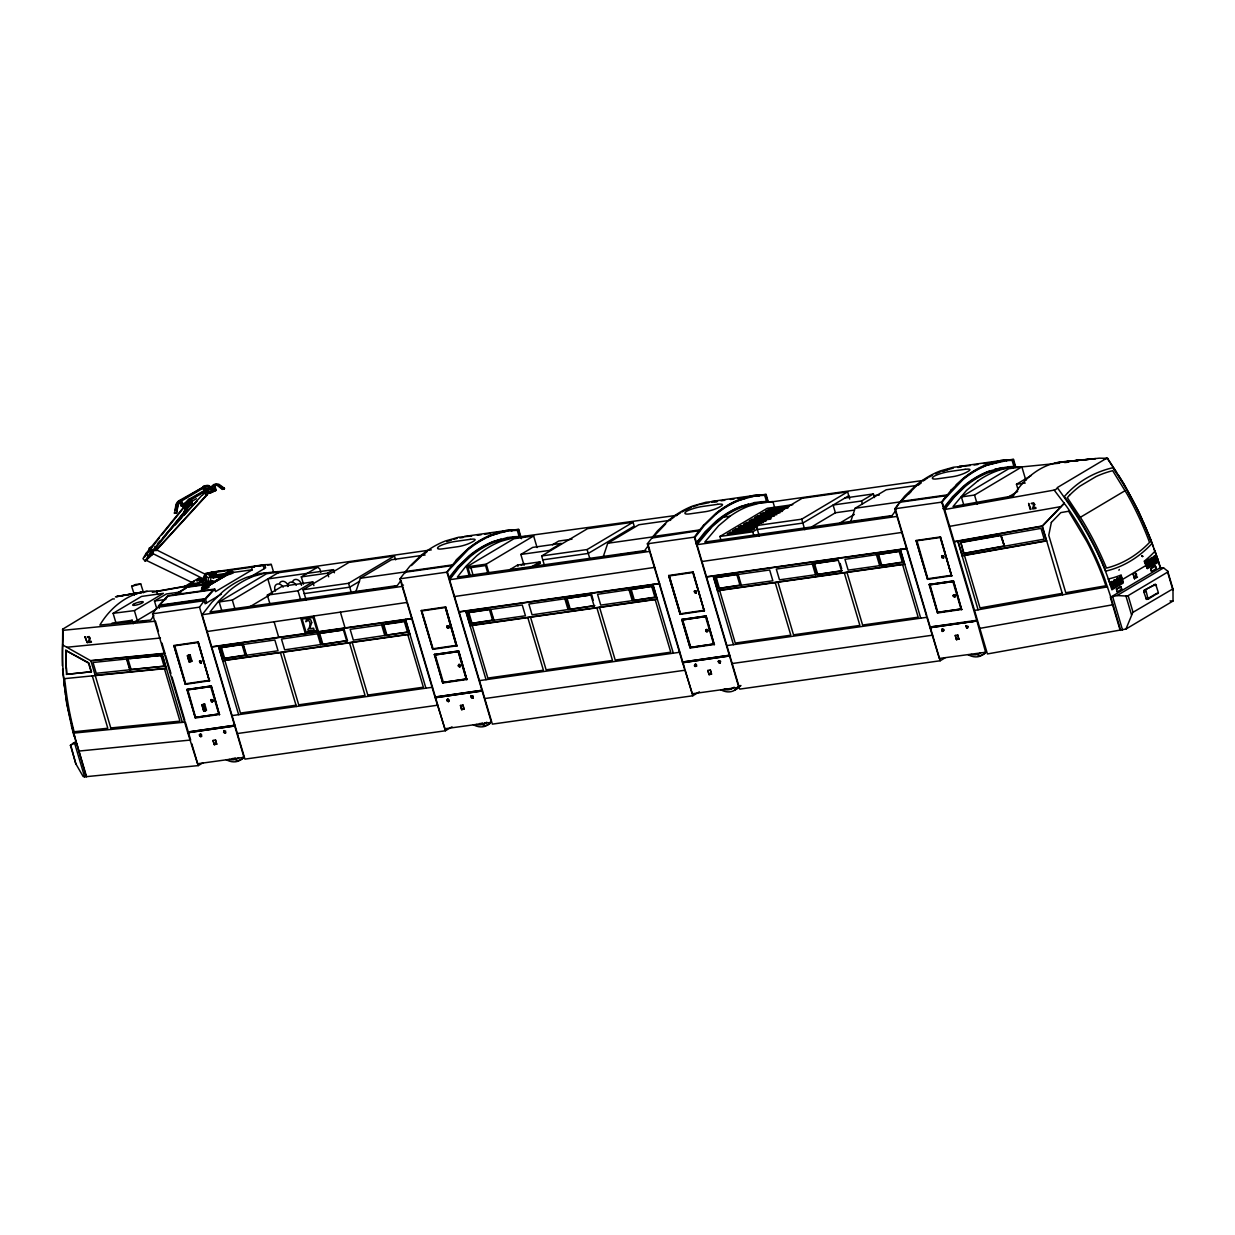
<?xml version="1.0" encoding="UTF-8"?>
<svg xmlns="http://www.w3.org/2000/svg" width="1235" height="1235" viewBox="0 0 1235 1235"><rect width="100%" height="100%" fill="white"/><g stroke="black" fill="none" stroke-linecap="round" stroke-linejoin="round"><path stroke-width="1.5" d="M1125.965 629.032L1173.034 601.028L1172.988 588.817L1132.804 612.421L1125.965 629.032L987.429 653.948L944.651 509.53L954.284 497.118L965.106 486.605A205.01 122.142 81.9 0 1 989.312 472.202L1002.172 468.621L1013.549 467.617M941.78 556.29L943.571 558.004M941.857 629.711C942.336 633.74 945.701 629.109 942.043 629.186M114.361 598.944L112.709 598.913L62.723 629.155L62.337 665.68M158.451 631.286L155.471 621.19L63.325 630.298L62.491 648.236A267.13 186.423 62.4 0 0 63.51 676.271L64.452 685.78A266.621 186.068 62.4 0 0 71.198 724.204L86.172 776.676M134.445 595.069L131.636 586.255L135.711 584.464L140.759 583.954L143.569 592.769M140.759 583.954L131.636 586.255M1119.311 569.443L1118.91 570.277M186.408 502.182L182.363 504.158L180.989 501.317A11.609 6.916 81.9 0 0 178.102 505.439L176.528 513.081L174.614 513.359L175.91 504.744A12.412 7.395 81.9 0 1 178.828 500.823L205.242 485.973A12.412 7.395 81.9 0 1 209.255 485.772L214.519 490.48M175.231 510.302L175.864 507.245M176.528 513.081L177.825 504.467A12.412 7.395 81.9 0 1 180.742 500.561L178.828 500.823M207.465 492.472L210.351 492.95L215.739 490.573L214.365 485.911L191.687 499.403L192.614 504.328L190.792 499.928A11.609 6.916 81.9 0 0 187.89 504.05L186.315 511.707L184.401 511.969L185.713 503.355M184.401 511.969L185.976 504.328L146.023 553.481L142.998 558.668L145.174 561.091L152.399 554.391M186.315 511.707L187.627 503.093A12.412 7.395 81.9 0 1 190.545 499.172L188.631 499.449A12.412 7.395 81.9 0 0 185.713 503.355M212.76 490.017L207.65 486.991A11.609 6.916 81.9 0 0 203.543 487.038M222.393 489.369L224.461 488.35L222.393 489.369L217.437 485.602A11.609 6.916 81.9 0 0 213.331 485.648M148.339 552.524L149.342 548.124L152.121 546.472M156.351 548.587L153.572 550.239L152.584 554.654L149.759 553.234M203.729 578.597L204.377 575.664L207.171 574.013L211.401 576.127L210.413 580.543M205.504 581.129L206.507 576.73M207.959 580.728L208.622 577.779L211.401 576.127M211.17 699.844L212.297 701.943M201.537 736.214L200.41 734.115M223.828 731.012L225.249 733.111M225.619 732.803L224.183 730.703M448.938 701.202L447.811 699.118M471.23 696.015L471.77 697.852L473.144 697.868M473.02 697.806L472.727 696.216L471.322 695.784M696.339 666.205C695.861 660.91 692.202 668.351 696.648 666.035C696.679 661.281 692.14 666.854 696.478 666.267M718.631 661.003L720.051 663.102M941.95 629.418C940.993 634.589 946.905 628.121 941.826 629.356M966.032 626.006L967.468 628.106M191.965 582.318L191.687 582.719M425.118 554.994L391.449 559.764L360.358 578.258L355.726 592.074L359.478 591.534M603.128 557.062L607.759 543.261L638.85 524.751L670.651 520.259M850.545 522.065L855.16 508.249L886.251 489.755L916.185 485.525M1113.677 580.203L1115.02 579.771L1116.888 585.313L1115.606 586.579L1113.569 580.62L1115.637 586.563M1145.077 561.508L1147.284 567.838L1144.999 562.002L1146.42 561.076L1148.21 567.282L1146.126 560.891M1155.173 555.518L1154.015 556.553L1155.651 562.141L1157.38 561.524L1155.497 555.75L1157.21 561.925M1122.63 582.38L1121.673 582.966M1154.123 556.136L1156.099 562.496M1154.092 563.592L1152.409 557.433L1154.37 563.175L1153.274 564.271L1151.066 558.56L1152.193 557.309M1119.697 576.621L1121.04 576.174L1122.924 581.716M1113.846 587.69L1112.04 581.623L1113.846 587.69L1112.627 588.354L1110.558 582.565L1112.627 588.354M1119.867 584.093C1114.788 568.594 1122.322 587.304 1118.663 584.742M144.387 557.263L159.439 537.75M145.174 561.091L148.215 555.904L191.595 502.83M145.545 560.86L190.236 504.899M1110.651 581.994L1111.778 581.392M1116.687 578.412L1117.768 577.795M1148.102 559.717C1151.962 557.17 1151.051 568.085 1150.063 566.078M62.584 669.463L66.752 704.043L76.323 743.47M1151.113 557.927L1152.95 564.318M944.651 509.53L1054.181 490.094L1066.407 506.196A266.837 226.345 55 0 1 1104.445 578.011L1110.805 597.107L1160.205 567.714M1156.608 593.448L1146.45 599.392L1143.826 592.013L1144.197 590.284L1154.401 584.788M199.823 660.771L199.746 662.3L201.089 663.102M211.339 699.612C209.487 704.737 216.65 699.087 211.031 699.782M225.449 733.05L225.619 731.043L223.689 730.95M447.24 625.759C446.406 630.622 451.871 625.342 447.163 625.774M448.691 628.028C449.525 623.166 444.06 628.461 448.768 628.013M471.399 695.784L471.014 697.482L472.928 698.037M472.851 698.037L473.036 696.031L471.091 695.953M694.641 590.762L694.765 592.584L696.169 593.016M696.092 593.016L695.722 590.947L694.085 591.472L695.598 593.279L696.278 591.025L694.564 590.762M941.579 556.167C947.26 554.638 940.067 561.261 942.259 555.596M943.509 558.019L943.586 556.491L942.243 555.688M153.912 615.648L150.716 620.063L99.881 625.08C111.474 605.412 132.979 589.049 156.706 591.272L188.801 585.575M451.995 726.828L445.387 730.765L244.947 759.124L202.169 614.706L211.895 602.232L222.809 591.673A208.159 124.025 81.9 0 1 247.201 577.162L260.153 573.519L278.076 571.558M400.727 580.821L397.269 585.575L209.981 612.081L218.472 601.306L229.37 590.747A208.159 124.025 81.9 0 1 253.762 576.236L266.714 572.592M699.396 691.832L692.789 695.768L492.364 724.127L449.571 579.709L459.296 567.236L470.211 556.676A208.159 124.025 81.9 0 1 494.602 542.165L507.554 538.522L525.492 536.546M648.143 545.824L644.67 550.578L457.382 577.069L465.873 566.309L476.772 555.75A208.159 124.025 81.9 0 1 501.163 541.239L514.13 537.596L677.166 515.273M945.145 657.807L940.19 660.756L739.765 689.115L696.988 544.697L712.024 526.697L723.432 517.187A208.283 124.102 81.9 0 1 742.003 507.153L754.956 503.51L766.41 502.475M895.545 510.811L892.087 515.566L704.784 542.072L718.585 525.77L730.009 516.245A208.283 124.102 81.9 0 1 748.564 506.226L761.532 502.583L772.894 501.549L774.839 508.125M187.581 732.077L234.851 725.254L187.581 732.077L152.538 613.795L157.262 607.358L204.238 600.704L205.149 603.792L221.435 594.112M152.538 613.795L199.514 607.157L204.238 600.704M434.982 697.08L482.252 690.257L434.982 697.08L399.939 578.798L409.788 566.263L420.811 555.626A212.327 126.51 81.9 0 1 445.449 540.961L458.525 537.256L471.724 536.083M521.432 538.676L518.7 529.429L505.501 530.602L492.425 534.323A212.327 126.51 81.9 0 0 467.787 548.988L456.765 559.609L446.437 572.608L468.065 549.729A211.494 126.016 81.9 0 1 492.595 535.125L499.079 532.964M449.324 577.285L457.645 566.834L468.713 556.151A213.146 127.004 81.9 0 1 493.444 541.439L507.662 537.565M682.384 662.068L729.653 655.245L682.384 662.068L647.356 543.786L657.19 531.251L668.212 520.63A212.327 126.51 81.9 0 1 692.85 505.964L705.926 502.259L717.473 501.148M652.45 537.966L699.087 530.649L699.319 531.467M647.356 543.786L694.332 537.148L699.087 530.649M755.079 502.552L740.846 506.443A213.146 127.004 81.9 0 0 716.115 521.155L705.046 531.822L695.66 543.74L717.211 521A213.146 127.004 81.9 0 1 741.942 506.288L748.472 504.112M976.962 621.066L985.623 652.265L939.326 658.456L929.986 627.72L977.255 620.896L929.785 627.071L894.758 508.789L904.591 496.254L915.614 485.617A212.327 126.51 81.9 0 1 940.252 470.952L953.327 467.247L970.293 465.549M897.181 515.227L895.36 509.082L900.13 501.549L947.106 494.911L947.353 495.698M894.758 508.789L941.734 502.136L946.489 495.652L946.72 496.455M951.567 489.6L941.255 502.599L962.868 479.72A211.494 126.016 81.9 0 1 987.413 465.116L1000.427 461.411M1002.48 467.556L988.247 471.43A213.146 127.004 81.9 0 0 963.516 486.158L952.447 496.825L943.061 508.743L964.612 485.988A213.146 127.004 81.9 0 1 989.343 471.276M149.08 551.412L150.053 551.165M161.831 534.801L183.351 508.264M159.284 608.315L158.543 605.814L167.759 595.687L214.736 589.049L215.507 591.627L252.295 569.752L251.523 567.158L258.1 565.615M158.543 605.814L205.519 599.176L214.736 589.049M654.102 536.005L665.68 523.887M698.331 531.482L704.166 524.613M901.504 500.993L915.891 486.358A211.494 126.016 81.9 0 1 918.794 484.043M209.487 492.194L206.446 495.189L204.254 492.765L206.415 490.295L208.591 492.719L209.487 492.194L207.295 489.77M155.934 550.779L207.233 494.787M208.591 492.719L155.95 550.285L154.653 549.714A2.47 0.988 -63.4 0 0 153.341 551.721L153.063 552.832A2.47 0.988 -63.4 0 0 153.341 553.82L202.463 578.397M157.478 543.724L160.087 540.899M162.68 538.059L201.66 495.606M175.154 524.921L181.653 517.851M184.247 515.01L197.245 500.854M202.432 495.189L205.041 492.364L204.254 492.765M954.161 541.594L1042.278 525.956L1064.199 503.185M1042.355 526.218L1064.338 503.386M411.44 565.568L421.089 556.367M455.993 560.458L466.969 549.884A211.494 126.016 81.9 0 1 472.835 545.376M703.394 525.462L715.188 513.976A212.327 126.51 81.9 0 1 739.827 499.31L752.902 495.606L766.101 494.432L768.293 501.827M908.682 494.015L911.368 491.252M950.796 490.465L962.59 478.979A212.327 126.51 81.9 0 1 987.228 464.314L1000.304 460.593L1013.503 459.42L1015.695 466.815M146.579 559.671L152.847 553.62M1160.776 568.1L1150.727 539.355L1138.408 511.028L1123.865 483.811L1107.563 458.355L1099.366 458.17L1066.361 461.658C1043.946 461.828 1024.494 477.189 1013.441 495.822L953.034 506.551L966.418 490.511L977.734 481.033M956.152 484.907L961.772 479.875M76.153 741.386L70.318 745.431L75.69 742.312M201.073 663.195L201.66 661.327L199.36 661.188L200.502 663.272L201.506 661.837L199.761 660.771M201.675 736.276L200.873 736.708M224.214 730.611L223.612 732.479L225.526 733.034M458.957 664.43C455.9 667.61 463.295 667.162 459.235 664.538M447.533 699.01L446.931 700.893L448.583 701.526M706.374 629.433C703.394 633.076 710.912 631.564 706.343 629.526M718.492 660.941L720.638 661.327L720.036 663.195M954.779 597.03C957.866 593.14 949.777 595.054 954.516 597.107C957.279 593.819 950.394 594.807 954.809 596.937M965.909 625.944L967.87 626.84L966.866 628.275L965.739 626.176L968.039 626.33L967.437 628.198M1116.764 585.992L1114.757 579.586M1145.833 590.037L1148.102 599.16L1158.415 592.785L1155.728 584.356L1144.197 590.284M960.197 542.705L1041.012 528.364L1044.208 539.155L963.393 553.496L960.784 542.288L999.362 535.45M963.393 553.496L1004.395 545.916L1001.724 536.916M1004.395 545.916L1000.597 535.542M175.416 594.56L185.698 588.369M149.883 549.529L148.895 550.177L151.087 552.601L152.075 551.952M977.549 481.171C989.729 472.496 1004.395 466.923 1019.446 467.031M181.437 501.055L179.075 501.595A11.609 6.916 81.9 0 0 177.408 503.247M179.97 501.055L205.226 485.988M205.489 490.403L204.562 487.3L181.885 500.792L182.363 504.158M188.646 499.434L215.044 484.599A12.412 7.395 81.9 0 1 219.058 484.382L224.461 488.35M191.24 499.666L188.878 500.206A11.609 6.916 81.9 0 0 186.331 503.432M189.773 499.681L215.029 484.599M212.899 485.911L215.26 485.386A11.609 6.916 81.9 0 1 219.367 485.34L224.307 489.091M179.523 501.333L181.344 505.717M204.562 487.3L202.648 487.563L204.485 491.962M180.912 505.995L182.44 505.563M204.037 492.225L205.566 491.808M191.302 501.765L196.442 498.708M206.152 491.206L209.379 489.662L213.655 489.94L209.811 489.4M214.643 490.727L216.187 490.31L214.813 485.648M146.903 552.956L146.023 553.481L148.215 555.904L149.095 555.38M113.111 613.332L141.531 596.428L163.421 593.325L134.383 610.599L113.111 613.332L115.797 622.394M133.071 622.919L156.783 608.809L154.483 601.028L166.339 593.973L181.514 591.827M190.977 582.179L194.065 581.747M202.386 584.109L206.276 581.793L205.133 577.903L204.022 578.567L204.593 580.512L201.814 582.164L202.386 584.109L208.947 583.182L209.24 584.155L184.771 587.613L184.494 586.64L198.943 578.042L199.236 579.014M193.91 581.222L192.876 582.441M199.19 582.796L189.696 584.14L186.917 585.791L200.209 583.908M196.689 580.126L199.468 578.474L199.761 579.447L196.982 581.098L196.689 580.126L202.247 579.338M184.771 587.613L191.456 583.646M198.881 583.846L189.989 585.112L187.211 586.764L206.785 584.001M184.494 586.64L199.097 584.572L198.526 582.627L201.305 580.975L200.734 579.03L205.133 577.903M173.317 595.424L189.31 585.915M127.529 623.027L132.207 620.248L133.226 623.706M211.802 573.935L212.914 573.272L213.485 575.217L216.264 573.565L216.835 575.51L212.945 577.826L211.802 573.935L208.514 574.399L212.914 573.272M216.835 575.51L223.411 574.584L228.429 571.589L231.717 571.126L232.01 572.098L202.355 589.388L201.768 587.459L208.947 583.182M203.497 583.445L210.058 582.519L212.837 580.867L213.13 581.839L204.223 583.09M201.768 587.459L205.056 586.995L231.717 571.126M203.991 589.157L203.698 588.184L230.358 572.33M202.355 589.388L208.159 586.671A4.014 0.787 -16.5 0 1 207.789 587.937A4.014 0.787 -16.5 0 1 202.355 589.388A4.014 0.787 -16.5 0 1 202.741 588.138M208.128 585.946L214.581 582.117M220.494 578.597L217.314 580.496L217.02 579.524M223.674 576.699L226.87 574.8M203.698 588.184L232.01 572.098M249.377 577.486L265.618 567.822L264.691 564.704L216.094 571.573M219.182 601.924L266.528 573.75L279.666 571.898L232.319 600.071L219.182 601.924L221.713 610.461M173.873 645.519L185.373 684.344L173.873 645.519L198.233 641.922L209.441 680.948L198.233 641.922M270.033 604.224L267.347 595.116L282.167 586.285L312.81 581.947L313.891 585.591M249.547 606.956L268.921 595.424M303.47 584.17L301.309 576.884L317.58 567.205L319.834 568.903L320.838 572.314M190.128 654.92L187.411 655.723L189.171 661.929L191.95 661.096L190.128 654.92L188.338 655.167L187.411 655.723L189.171 661.929L191.95 661.096M267.347 595.116L297.99 590.778L312.81 581.947M301.309 576.884L327.584 573.163L333.496 569.644L334.423 572.778M306.187 600.241L303.084 589.728L348.996 562.404L394.474 555.966L395.632 559.856M220.602 647.665L274.849 639.992L278.045 650.783L223.797 658.456L220.602 647.665L242.77 644.191L242.029 644.639L245.225 655.43L245.981 654.982L243.31 645.998M303.084 589.728L348.563 583.29L394.474 555.966M223.797 658.456L245.981 654.982M359.555 581.314L349.721 587.181L304.227 593.603M219.722 714.432L195.346 718.014L186.902 689.531L211.278 685.95L219.413 714.602L211.278 685.95M187.797 689.809L211 686.521L187.797 689.809L195.624 717.427L219.12 713.969L195.917 717.257M319.633 633.323L318.892 633.771L322.088 644.546L347.467 640.625L344.272 629.835L319.633 633.323L322.829 644.114M204.686 704.043L201.969 704.845L203.729 711.067L205.519 710.82L206.507 710.218L204.686 704.043L201.969 704.845L203.729 711.067L204.717 710.48M195.346 718.014L187.195 689.346M347.467 640.625L284.668 649.842L281.472 639.051L344.272 629.835M187.766 732.726L235.051 725.902L187.766 732.726L197.538 763.77L243.063 757.487L243.635 756.067L234.743 726.087M469.115 575.464L466.583 566.911L513.93 538.738L533.628 535.959L537.071 547.553M466.583 566.911L486.281 564.133L533.628 535.959M421.274 610.507L432.775 649.348L421.274 610.507L445.65 606.925L456.857 645.936L445.65 606.925M520.846 554.453L532.702 547.398L561.169 543.369L549.297 550.439L520.846 554.453L524.072 565.337M386.91 635.052L386.169 635.485L382.958 624.694L383.699 624.262L386.91 635.052L408.337 632.011L405.142 621.22M213.037 740.46L214.273 744.597L213.037 740.46L215.523 739.966L216.758 744.118L214.273 744.597M215.523 739.966L216.465 744.288M445.356 607.512L456.255 645.488L445.356 607.512L421.861 610.97L433.053 648.761L456.564 645.303M509.854 569.644L517.573 565.043L539.896 561.894L540.282 563.191L533.18 567.405M552.4 544.82L558.729 541.053L572.006 539.17M407.596 632.459L404.401 621.668L350.153 629.341L353.349 640.131L408.337 632.011M521.232 565.429L524.505 563.5M544.264 564.827L541.64 555.966L587.551 528.657L633.046 522.22L634.188 526.11L588.277 553.419L542.798 559.856M530.633 567.405L539.896 561.894M71.29 747.082L75.69 763.57L83.177 776.568L84.582 776.83L198.248 765.607L203.173 762.674M468.003 612.668L522.251 604.996L525.446 615.786L471.199 623.459L468.003 612.668L488.396 609.442M541.64 555.966L587.134 549.544L633.046 522.22M471.199 623.459L493.382 619.985L491.777 614.582M467.123 679.42L442.748 683.001L434.303 654.519L458.679 650.938L466.815 679.59L458.679 650.938M458.401 651.524L434.89 654.982L458.401 651.524L466.521 678.972L443.025 682.43L466.521 678.972M493.382 619.985L492.642 620.418L489.446 609.627M442.748 683.001L434.596 654.349M570.23 609.102L567.035 598.311L566.294 598.759L569.489 609.55L594.869 605.629L532.069 614.845L528.873 604.054L591.673 594.838L593.263 600.225M435.168 697.729L482.453 690.905L435.168 697.729L444.94 728.758L490.465 722.49L491.036 721.07L482.144 691.075M651.802 586.656L654.998 597.447L600.75 605.119L597.555 594.328L652.543 586.224L630.375 589.697L633.57 600.488L655.739 597.014M720.9 539.88L719.897 536.469L767.244 508.295L792.777 504.683M757.919 525.909L735.705 529.059L732.741 530.818L756.808 527.407M763.415 522.637L741.201 525.786L738.221 527.546L758.599 524.674M779.902 512.834L757.673 515.983L754.708 517.743L776.938 514.609M789.041 506.566L768.664 509.438L765.7 511.213L787.915 508.064M668.675 575.51L680.176 614.335L668.675 575.51L693.051 571.913L704.259 610.939L693.051 571.913M669.262 575.958L680.454 613.764L669.262 575.958L692.758 572.5L703.965 610.306L680.454 613.764M759.324 536.129L756.206 525.616L802.117 498.292L847.611 491.854L849.742 499.063M460.454 705.447L461.674 709.6L460.454 705.447L462.94 704.969L464.159 709.106L461.674 709.6M719.897 536.469L752.732 531.822L757.58 528.95M462.94 704.969L463.866 709.291M756.206 525.616L801.7 519.179L847.611 491.854M848.754 495.744L802.843 523.069L757.364 529.506M715.405 577.656L769.652 569.983L772.848 580.774L718.616 588.447L715.405 577.656L737.588 574.182L739.178 579.586M811.657 526.897L835.385 512.787L854.358 510.101M737.588 574.182L736.847 574.63L740.043 585.421M835.385 512.787L833.085 505.022L861.536 500.993L873.392 493.938L874.473 497.566M718.616 588.447L740.784 584.973M840.124 522.884L854.358 514.408M714.525 644.423L690.149 648.005L681.705 619.522L706.08 615.941L714.231 644.593L706.08 615.941M682.307 619.97L705.803 616.512L682.307 619.97L690.427 647.418L713.938 643.96L690.427 647.418M837.176 560.103L813.695 563.762L816.891 574.553L842.27 570.616M690.149 648.005L682.013 619.337M682.585 662.716L729.854 655.893L682.585 662.716L692.341 693.761L737.866 687.478L738.437 686.058L729.561 656.078M963.917 505.455L961.386 496.918L1008.733 468.744L1021.87 466.876L1025.837 480.276M961.386 496.918L974.523 495.05L1021.87 466.876M898.154 551.474L877.776 554.685L880.972 565.476L901.349 562.265M916.077 540.498L927.578 579.338L916.077 540.498L940.452 536.916L951.66 575.927L940.452 536.916M899.203 551.659L902.399 562.45L848.152 570.122L844.956 559.332L899.945 551.211M1018.088 489.724L1016.482 484.274L1031.302 475.444M707.856 670.451L709.075 674.588L707.856 670.451L710.341 669.957L711.561 674.109L709.075 674.588M710.341 669.957L711.267 674.279M1006.216 498.307L1017.64 491.499M1106.514 458.308L1057.268 487.609C1078.834 517.233 1099.536 550.455 1110.821 586.393M737.727 687.509L740.985 685.579M961.926 609.411L937.55 612.992L929.106 584.51L953.482 580.929L961.633 609.596L953.482 580.929M930.001 584.788L953.204 581.515L930.001 584.788L937.828 612.421L961.339 608.963L938.137 612.236M1080.409 517.264L1125.116 490.665M937.55 612.992L929.415 584.34M929.785 627.071L977.055 620.248M929.986 627.72L977.255 620.896M955.257 635.438L956.477 639.591L955.257 635.438L957.742 634.96L958.962 639.097L956.477 639.591M957.742 634.96L958.669 639.282M1146.157 565.368L1122.26 579.601M1153.66 560.906L1155.204 559.995M1156.686 559.1L1157.565 558.59L1155.003 551.196A209.255 126.788 78 0 1 1144.984 560.597L1144.181 561.23L1147.3 568.687L1158.646 562.002L1157.565 558.59M1110.836 586.393L1108.274 578.999A209.255 126.788 78 0 0 1120.284 575.294L1121.164 574.923L1123.124 583.105L1111.901 589.805L1110.821 586.409L1111.732 585.869M1113.214 584.989L1114.742 584.062M1116.224 583.182L1117.768 582.272L1116.594 578.628L1118.2 584.433M1119.25 581.392L1120.778 580.481C1117.32 570.261 1123.341 589.218 1120.778 580.481M1147.068 567.838L1148.164 567.313M1116.579 589.249L1121.025 586.594L1116.363 589.28L1117.212 591.858M1151.005 568.764C1152.95 575.973 1148.071 565.182 1155.451 566.109L1156.222 568.702L1151.56 571.373L1150.788 568.795L1155.451 566.109M1117.135 591.858L1121.797 589.188L1120.855 586.625L1121.581 589.218M1120.176 630.39L1110.327 597.184L1117.057 595.563L1163.586 567.884L1167.692 571.157L1173.25 589.929M1117.057 595.563L1125.934 596.011A2.331 0.926 2.1 0 0 1128.142 595.64L1167.615 572.129A2.732 1.096 2.1 0 0 1167.677 571.157M205.272 588.03L205.056 586.995M65.687 650.397L88.843 662.886L91.467 671.747L66.505 674.356L65.687 650.397L88.503 663.071L91.128 671.933M65.717 658.533L66.042 650.212M66.057 667.734L66.072 658.348M66.505 674.356L91.467 671.747M131.095 669.478L130.215 669.926L127.02 659.135L127.884 658.687L131.095 669.478L165.089 666.113L96.222 673.291L93.026 662.5L161.893 655.322L154.329 656.078M157.848 548.572L157.077 548.973L154.884 546.565M115.426 596.953L147.166 591.256M210.058 491.978L213.207 490.202M215.091 490.465L210.799 492.688L207.31 492.101M206.693 489.832L209.533 488.412L213.809 489.029L209.085 488.674M183.027 504.961L186.253 503.417M1146.775 599.392L1148.519 599.114M186.825 505.347L190.53 503.726L187.519 503.602M187.102 506.319L193.061 504.065M446.715 541.609L451.578 539.988M501.07 539.108L494.54 541.285A213.146 127.004 81.9 0 0 469.809 555.997L458.741 566.68L449.355 578.597L447.533 572.453M693.036 506.767L697.883 505.146M746.48 497.952L740.012 500.113A211.494 126.016 81.9 0 0 715.466 514.717L704.49 525.307L694.935 537.441L696.756 543.585M942.058 471.214L953.451 468.065M943.139 471.06L948.001 469.439M206.615 491.206L208.252 492.456L207.017 493.367M188.723 501.842L190.298 502.799M210.567 577.007L211.293 575.525L209.904 576.236M212.297 702.113L213.068 701.017L211.833 699.535M200.41 733.93L199.7 735.381L200.873 736.523M459.235 664.353L458.463 665.464L459.698 666.931M459.698 667.116L460.717 665.495L458.941 664.523M447.811 698.933L447.039 700.044L448.274 701.511M448.274 701.696L449.293 700.075L447.518 699.103M1054.181 490.094L1055.446 489.6A2.856 1.266 -26.4 0 0 1056.913 488.504M151.21 552.354L151.365 550.64M211.988 572.129L204.547 573.796L254.379 566.834M251.292 567.127L263.07 564.935L264.182 568.671M453.739 539.216L457.012 538.46M505.624 531.42L491.515 535.28A211.494 126.016 81.9 0 0 486.713 537.302M699.504 504.606L708.998 502.66M753.026 496.424L738.916 500.268A211.494 126.016 81.9 0 0 715.821 513.698M994.777 469.254L1009.103 466.645M227.626 574.738L228.506 574.584A4.014 0.772 -16.5 0 0 233.631 572.407A4.014 0.772 -16.5 0 0 229.046 572.855M152.353 592.291L186.346 586.27M949.638 526.357L1060.911 506.612M954.238 541.856L957.773 541.239M962.111 555.904L1046.709 540.899M1062.239 593.34L980.003 607.929L964.473 555.488M974.538 610.43L1107.548 586.841M979.849 628.368L1112.596 604.81M141.778 592.368L116.476 596.52L141.593 592.213M207.156 631.517L407.349 602.387L445.387 730.765M454.557 596.52L654.751 567.374M701.959 561.524L902.152 532.378M214.365 485.911L212.451 486.173L213.902 491.113M174.135 512.988L176.049 512.726M183.922 511.614L185.837 511.336M464.314 536.453L512.093 529.707L512.34 530.51M258.146 566.294L263.781 565.506M267.532 564.966L271.299 564.441L273.491 571.836M477.358 535.28L481.125 534.755M484.876 534.215L490.511 533.427M494.278 532.887L498.029 532.362M503.664 531.559L507.431 531.035M511.182 530.494L518.7 529.429M721.008 500.808L724.76 500.283M730.394 499.48L734.161 498.955M737.913 498.415L743.547 497.628M747.314 497.087L751.065 496.563M756.7 495.76L766.101 494.432M974.045 465.008L977.811 464.483M983.446 463.681L987.197 463.156M990.964 462.616L996.599 461.813M1000.35 461.288L1004.117 460.763M1009.751 459.96L1013.503 459.42M518.422 530.278L517.326 530.433L519.148 536.561L520.244 536.407L518.422 530.278L511.105 530.679M765.823 495.266L764.727 495.42L766.549 501.564L767.645 501.41L765.823 495.266L758.506 495.667M1013.225 460.269L1012.129 460.423L1013.95 466.552L1015.046 466.398L1013.225 460.269L1005.908 460.67M212.976 574.028L216.264 573.565M214.705 575.062L227.857 573.194M233.492 572.407L252.295 569.752M229 573.534L230.652 573.302M212.451 576.637L222.3 575.248L219.521 576.899L212.945 577.826M200.734 579.03L204.022 578.567M213.068 577.563L222.578 576.205M201.305 580.975L204.593 580.512M198.526 582.627L201.814 582.164M206.276 581.793L212.837 580.867M273.244 572.423L431.324 549.868M769.961 502.136L924.567 480.261M191.734 584.618L194.806 584.186M278.184 572.778L317.58 567.205M333.496 569.644L267.825 578.937L272.148 593.51M844.941 497.967L873.392 493.938M873.793 495.744L879.366 494.957M723.432 517.187L730.009 516.245M783.546 509.823L763.168 512.71L760.204 514.47L782.434 511.336M154.483 601.028L165.861 599.423M774.407 516.106L752.177 519.256L749.213 521.016L771.443 517.866M770.763 519.117L746.681 522.513L743.717 524.288L765.947 521.139M1016.482 484.274L1025.235 483.039M652.728 536.561L699.705 529.908L699.936 530.71M360.358 578.258L405.25 571.913M607.759 543.261L652.651 536.901M855.16 508.249L900.053 501.904M946.489 495.652L899.512 502.29L899.744 503.108M399.939 578.798L446.916 572.145L481.959 690.427M649.054 543.94L647.958 544.095L649.78 550.239M895.36 509.082L896.456 508.928M112.061 623.104L132.207 620.248M539.186 563.345L540.282 563.191M140.651 621.838L146.347 621.035M402.378 585.236L403.475 585.081M363.214 591.009L368.817 590.207M372.569 589.682L378.172 588.894M381.924 588.354L385.66 587.829M389.396 587.304L395.015 586.501M512.031 570.03L517.619 569.242M521.34 568.717L525.06 568.193M608.747 556.275L612.483 555.735M616.234 555.21L621.838 554.422M625.574 553.882L631.193 553.095M634.929 552.57L638.68 552.03M642.416 551.505L646.152 550.98M852.412 521.788L858.016 521M861.768 520.475L865.503 519.935M869.239 519.41L874.859 518.623M878.594 518.082L884.214 517.295M887.95 516.77L891.685 516.23M202.169 614.706L402.595 586.347L406.824 600.596M449.571 579.709L650.011 551.35M696.988 544.697L897.413 516.338L906.984 548.664L706.559 577.023M211.679 646.769L412.104 618.411M459.08 611.773L659.505 583.414M706.482 576.76L906.907 548.402M211.756 647.032L412.181 618.673M459.158 612.035L659.583 583.676M385.49 623.999L401.56 621.73M568.918 598.049L591.673 594.838M222.671 660.771L409.958 634.281M470.072 625.774L657.36 599.268M717.473 590.778L904.761 564.271M185.373 684.344L209.749 680.763M432.775 649.348L457.151 645.766M680.176 614.335L704.552 610.754M927.578 579.338L951.953 575.757M186.902 689.531L210.984 686.12M434.303 654.519L458.386 651.123M681.705 619.522L705.787 616.111M929.106 584.51L953.188 581.114M1149.229 559.115L1151.313 564.827M1156.083 568.717L1155.281 566.139L1156.222 568.702M295.999 705.216L240.439 713.074L224.847 660.463M367.798 695.058L423.358 687.2L407.766 634.589M1153.675 584.634L1155.312 584.402M232.056 715.605L432.497 687.247M479.473 680.608L679.898 652.25M726.875 645.596L927.3 617.238L940.19 660.756M1154.787 585.483L1156.439 585.251M1143.826 592.013L1145.478 591.781M1156.361 593.711L1157.998 593.479M1145.818 598.666L1147.392 598.265M237.382 733.544L437.808 705.185M484.784 698.547L685.209 670.188L692.789 695.768M732.185 663.535L932.61 635.176M214.566 744.427L216.758 744.118M461.967 709.415L464.159 709.106M709.369 674.418L711.561 674.109M956.77 639.406L958.962 639.097M957.835 467.463L961.123 467M1007.004 460.516L986.317 465.271A211.494 126.016 81.9 0 0 963.223 478.686M751.93 496.578L759.602 495.513M459.744 537.92L463.079 537.457M504.528 531.575L512.201 530.525M211.123 572.253L216.326 571.543M753.983 502.707L761.702 501.642M506.582 537.719L514.3 536.654M1055.153 462.955L1083.604 459.682L1057.145 462.816M134.167 594.035L142.519 592.46M1060.726 461.998L1095.445 458.633L1082.725 459.991M1103.488 458.849L1107.733 458.355M1062.748 462.137L1079.097 460.377M63.757 678.725L166.416 668.49M1017.1 467.37L1059.337 463.202M1064.616 462.569L1068.383 462.199M66.829 647.248L160.457 638.016M91.097 660.818L165.042 653.516M129.783 658.502L150.562 656.449M1159.804 567.745L1163.586 567.884M95.357 675.236L166.138 668.243L161.862 653.84M1170.039 600.92L1173.034 601.028M110.779 727.955L179.97 721.132L164.425 668.675M73.452 733.142L185.358 722.089L190.669 740.027L78.978 751.065M72.958 743.285L76.724 743.424L86.558 776.63M960.027 467.154L959.935 466.336M1008.007 466.799L1015.046 466.398M713.722 502.012L716.84 501.889M760.606 501.796L767.645 501.41M513.204 536.808L520.244 536.407M264.691 564.704L271.299 564.441M217.715 571.357L224.322 571.079M1120.747 576.004L1122.708 581.747M63.217 630.282L62.676 630.051A2.856 1.142 -30.1 0 1 62.723 629.171M182.008 505.825L185.404 506.165M187.828 502.383L190.684 502.784L185.96 502.444M205.133 492.07L206.029 492.225M217.545 484.83L217.144 484.66A12.412 7.395 81.9 0 0 213.13 484.861M207.758 486.219L207.341 486.05A12.412 7.395 81.9 0 0 203.327 486.25M146.07 560.273L191.718 582.349M155.595 549.405L206.399 574.831A2.47 0.988 -63.4 0 0 204.748 576.004M149.342 548.124L153.572 550.239M204.377 575.664L208.622 577.779M62.599 644.902L90.896 660.833M155.054 548.186L155.687 548.988M218.796 485.787L221.297 487.686M213.284 489.539L209.564 486.713A11.609 6.916 81.9 0 0 205.458 486.76L205.936 490.141M1107.332 458.463L1116.579 472.341M1149.862 565.769L1148.01 560.211L1149.615 565.738M1153.953 548.556L1157.21 558.112M1117.768 582.272L1118.416 584.402M1157.72 559.717L1159.711 566.109M1167.615 572.129L1172.54 588.74M1128.126 595.64L1133.035 612.236M1125.934 596.011L1131.492 614.768M1112.689 596.767L1122.522 629.973M1110.805 597.107L1120.639 630.313M1042.278 525.956L1062.671 594.791M1007.142 460.501L1006.911 459.698L959.116 466.46L959.348 467.247M1006.093 459.806L1006.324 460.609M1001.076 535.45L1004.271 546.24M974.523 495.05L977.225 504.158M960.784 542.288L963.979 553.079M957.696 540.976L978.089 609.812M942.336 502.444L944.158 508.588M941.734 502.136L976.762 620.418M952.911 581.685L961.031 609.133M907.524 550.47L926.759 615.447M900.346 549.343L920.723 618.179M900.192 549.621L904.468 564.04L717.612 590.484L713.336 576.066M900.469 553.018L902.075 558.405M902.569 564.58L918.161 617.191L862.601 625.049L847.009 572.438M878.517 554.253L881.713 565.043M861.536 500.993L862.462 504.096M876.464 554.87L879.66 565.661M844.292 572.824L859.884 625.435L793.518 634.821L777.942 582.21M840.14 563.422L841.73 568.826M801.7 519.179L804.803 529.692M814.436 563.314L817.632 574.105M812.321 563.947L815.517 574.738M768.664 509.438L769.42 512.031M759.741 495.513L759.51 494.695L711.715 501.456L711.947 502.259M758.691 494.803L758.923 495.606M757.673 515.983L758.444 518.577M775.21 582.596L790.801 635.207L735.242 643.064L719.665 590.453M752.732 531.822L753.659 534.956M741.201 525.786L741.957 528.379M735.705 529.059L736.461 531.652M738.159 574.445L741.355 585.236M716.146 577.224L719.357 588.014M713.043 575.834L733.436 644.67M694.332 537.148L729.36 655.43M705.509 616.697L713.629 644.13M682.6 619.8L690.72 647.248M650.536 553.126L684.669 668.382M652.929 584.34L673.322 653.176M652.79 584.634L657.066 599.052L470.211 625.481L465.935 611.063M653.068 588.014L655.198 595.208M655.167 599.577L670.759 652.188L615.2 660.046L599.608 607.45M631.116 589.249L634.311 600.04M629.063 589.882L632.258 600.673M587.134 549.544L589.759 558.39M596.891 607.836L612.483 660.432L546.117 669.833L530.541 617.222M590.932 595.27L594.128 606.061M564.904 598.96L568.115 609.75M511.29 529.815L511.522 530.618M517.573 565.043L517.944 566.34M527.808 617.608L543.4 670.219L487.84 678.077L472.264 625.466M486.281 564.133L488.983 573.241M488.026 573.874L485.571 565.584L468.065 568.054L470.195 575.263M490.758 609.442L493.954 620.232M471.091 568.378L473.221 575.572M468.744 612.22L471.94 623.011M452.535 565.707L452.303 564.904L405.327 571.558L404.941 573.117L404.694 572.299L451.67 565.661L451.917 566.464M465.641 610.846L486.034 679.682M458.108 651.694L466.228 679.142M435.199 654.797L443.319 682.245M401.02 580.635L401.915 583.707M405.528 619.352L425.921 688.188M405.389 619.63L409.665 634.049L222.809 660.493L218.533 646.075M381.646 624.879L384.841 635.67M348.563 583.29L351.188 592.136M352.207 642.447L368.184 696.355M340.397 612.128L345.059 627.905M349.49 642.833L365.066 695.444L298.716 704.83L283.139 652.219M327.584 573.163L328.664 576.807M343.531 630.282L346.726 641.073M313.813 616.018L318.46 631.672M317.503 633.956L320.699 644.747M297.99 590.778L300.522 599.315M300.692 617.901L305.323 633.524M274.108 621.776L278.709 637.291M280.407 652.605L296.385 706.513M232.319 600.071L235.02 609.179M243.357 644.454L246.552 655.245M189.326 499.943L190.761 504.806M210.444 575.139L211.015 577.085M210.058 582.519L210.351 583.491M221.343 647.233L224.538 658.023M205.519 599.176L206.631 602.912M218.24 645.843L238.633 714.679M199.514 607.157L234.557 725.439M189.696 584.14L189.989 585.112M210.691 686.706L218.827 714.139M156.706 591.272L157.679 594.56M161.955 643.095L164.965 653.253L90.819 660.586L111.212 729.422M165.583 655.322L170.924 673.368M171.989 676.981L184.818 720.298M191.749 743.686L198.248 765.607M161.986 653.547L182.379 722.382M161.013 655.785L164.209 666.576M134.383 610.599L137.61 621.483M126.618 659.181L129.814 669.972M92.254 675.746L107.8 728.249L74.115 731.753L72.217 724.204A265.247 185.111 62.4 0 1 65.517 685.981L64.544 678.648M74.748 743.624L84.582 776.83M70.426 745.353L75.983 764.11M74.177 736.631L71.368 725.701M66.397 667.548L66.844 674.187M67.122 703.857A271.005 209.688 56.9 0 1 66.566 700.631M66.042 697.404A271.005 209.688 56.9 0 1 65.548 694.193M64.884 689.362A271.005 209.688 56.9 0 1 64.297 684.56M63.371 674.958A271.005 209.688 56.9 0 1 62.97 669.231M1118.431 475.243A266.837 186.223 62.4 0 1 1128.79 492.858M1129.608 494.355A266.837 186.223 62.4 0 1 1142.529 520.275M1143.224 521.818A266.837 186.223 62.4 0 1 1149.785 537.472M1150.403 539.047A266.837 186.223 62.4 0 1 1153.382 546.966M279.558 583.244A5.511 4.292 59.2 0 1 284.004 581.453A5.511 4.292 59.2 0 1 288.125 585.853M292.325 582.565A5.511 4.292 59.2 0 1 297.141 579.586A5.511 4.292 59.2 0 1 301.51 585.359M275.467 591.056A5.511 4.292 59.2 0 1 276.686 584.279A5.511 4.292 59.2 0 1 283.124 587.181M287.801 586.517A5.511 4.292 59.2 0 1 290.889 582.086A5.511 4.292 59.2 0 1 296.261 585.328M985.746 651.648A18.448 14.372 59.2 0 1 968.039 654.658M985.098 653.315A18.448 14.372 59.2 0 1 978.012 655.754M980.544 652.821A15.669 12.211 59.2 0 1 971.08 654.427M978.784 653.732A15.669 12.211 59.2 0 1 975.557 654.272M923.255 480.816A211.494 126.016 81.9 0 1 927.825 477.899M929.368 477.003A211.494 126.016 81.9 0 1 932.487 475.321M935.636 473.792A211.494 126.016 81.9 0 1 940.437 471.755M918.439 485.031A211.494 126.016 81.9 0 1 921.372 482.777M738.345 686.66A18.448 14.372 59.2 0 1 720.638 689.655M740.274 685.518A18.448 14.372 59.2 0 1 734.408 690.118M733.142 687.833A15.669 12.211 59.2 0 1 723.679 689.423M734.177 687.216A15.669 12.211 59.2 0 1 724.713 688.806M671.392 519.04A211.494 126.016 81.9 0 1 674.356 516.863M675.854 515.813A211.494 126.016 81.9 0 1 680.423 512.911M681.967 512.016A211.494 126.016 81.9 0 1 691.415 507.4M490.943 721.657A18.448 14.372 59.2 0 1 473.237 724.652M490.295 723.324A18.448 14.372 59.2 0 1 483.194 725.763M485.741 722.83A15.669 12.211 59.2 0 1 476.278 724.436M482.376 723.077A14.28 11.13 59.2 0 1 479.442 723.587M486.775 722.213A15.669 12.211 59.2 0 1 483.966 723.725M474.333 544.326A211.494 126.016 81.9 0 1 485.139 538.043M422.524 555.194A211.494 126.016 81.9 0 1 426.94 551.86M243.82 756.623A18.448 14.372 59.2 0 1 226.098 759.618M243.172 758.29A18.448 14.372 59.2 0 1 236.07 760.729M238.602 757.796A15.669 12.211 59.2 0 1 229.154 759.402M235.252 758.043A14.28 11.13 59.2 0 1 232.319 758.552M176.188 505.717A11.609 6.916 81.9 0 1 177.161 503.602M227.255 573.549A4.014 0.772 -16.5 0 1 228.104 573.194M194.605 584.279A4.014 0.772 -16.5 0 1 191.749 585.236M189.264 584.649A4.014 0.772 -16.5 0 1 190.854 583.939M203.868 578.706A2.47 0.988 -63.4 0 1 204.423 576.544M1135.968 574.306L1135.83 578.057L1137.497 577.069L1136.123 576.977C1138.207 572.191 1132.727 572.376 1135.968 574.306M182.687 506.35L183.675 506.937L182.687 506.35M199.36 734.887C200.842 740.027 203.482 731.568 199.36 734.887M212.25 488.751L213.238 489.353L212.25 488.751M705.88 630.128C707.238 635.13 709.461 627.365 705.88 630.128M718.245 661.481C719.604 666.483 721.811 658.734 718.245 661.481M90.17 638.371L89.275 641.474L91.158 641.274L91.436 642.246L88.642 642.524L89.291 637.939L87.16 637.028L89.167 636.55L90.17 638.371M311.699 622.656L309.645 628.738L313.582 628.167L314.138 630.004L308.287 630.838L307.87 629.433C311.019 627.504 310.896 617.13 305.909 621.776L306.45 619.507L309.723 619.244A2.424 1.899 59.2 0 1 311.004 620.356L311.699 622.656M1141.757 555.796L1142.19 556.553L1141.804 555.673M1142.313 555.75L1142.745 556.522L1142.313 555.75M1034.698 504.528L1033.463 507.817L1035.702 507.431L1035.995 508.388L1032.676 508.974L1033.68 504.173L1031.21 503.463L1033.618 502.753L1034.698 504.528M145.776 560.412L146.347 559.856L145.776 560.412M1051.34 522.451L1048.762 535.295L1065.774 592.723L1105.912 585.76L1103.303 578.32A265.247 224.986 55 0 0 1086.785 541.486L1068.661 511.228L1060.819 512.618L1051.34 522.451M1133.19 574.043L1134.548 578.829L1133.19 574.043M163.252 601.136L159.917 605.104L205.149 598.697L213.331 589.712L168.114 596.104L163.252 601.136M1067.58 493.043L1064.354 496.516L1069.711 504.065A271.005 209.688 56.9 0 1 1104.167 567.066L1105.788 571.095A225.017 137.61 75.3 0 0 1151.792 543.724L1150.31 539.618A271.005 212.543 61.6 0 0 1117.891 475.382L1112.781 467.71L1108.011 468.976A227.039 141.207 50.3 0 0 1067.58 493.027M1069.495 495.312L1067.318 497.674L1082.416 520.475A271.005 209.688 56.9 0 1 1105.665 566.17L1106.421 568.069L1109.292 567.328A222.315 135.958 75.3 0 0 1147.238 544.743L1149.507 542.443L1148.812 540.498A271.005 212.528 61.6 0 0 1127.015 493.938L1112.658 470.689L1109.447 471.554A228.259 142.534 53 0 0 1096.047 476.571L1080.007 486.111A228.259 142.534 53 0 0 1069.495 495.312M84.968 636.812L87.284 642.663L84.968 636.812M1028.616 503.494L1030.129 509.422L1031.04 509.268L1028.616 503.494M1152.178 561.786L1150.649 562.697L1152.178 561.786M174.752 645.797L197.955 642.509L209.147 680.315L185.651 683.773L174.752 645.797M730.209 532.331L727.245 534.091L751.328 530.679L754.292 528.92L730.209 532.331M916.957 540.776L940.159 537.503L951.367 575.294L927.871 578.752L916.957 540.776M1149.168 563.577L1147.639 564.488L1149.168 563.577M134.399 603.699L133.519 604.177A5.511 1.065 -16.5 0 0 134.538 605.335A5.511 1.065 -16.5 0 0 141.516 603.328L142.395 602.85A5.511 1.065 -16.5 0 0 141.377 601.692A5.511 1.065 -16.5 0 0 134.399 603.699M1042.124 526.264L958.005 541.192L962.281 555.611L1046.385 540.683L1042.124 526.264M313.103 617.454L302.174 619.044L306.033 632.073L316.978 630.529L313.103 617.454M470.334 539.325L454.727 541.532A11.47 1.991 -15.5 0 0 439.351 546.21A11.47 2.47 -17.5 0 0 442.377 548.88L457.984 546.673A11.47 2.47 -17.5 0 0 473.19 541.424A11.47 1.991 -15.5 0 0 470.334 539.325M717.736 504.312L702.128 506.52A11.47 1.991 -15.5 0 0 686.753 511.197A11.47 2.47 -17.5 0 0 689.778 513.884L705.386 511.676A11.47 2.47 -17.5 0 0 720.592 506.412A11.47 1.991 -15.5 0 0 717.736 504.312M965.137 469.315L949.545 471.523A11.47 1.991 -15.5 0 0 934.154 476.201A11.47 2.47 -17.5 0 0 937.18 478.871L952.787 476.664A11.47 2.47 -17.5 0 0 967.993 471.415A11.47 1.991 -15.5 0 0 965.137 469.315M838.333 560.273L776.29 569.042L779.486 579.832L841.529 571.064L838.333 560.273M189.449 656.325L189.202 655.461L190.962 661.682L189.449 656.325M204.007 705.463L203.76 704.598L205.519 710.82L204.007 705.463"/></g></svg>
